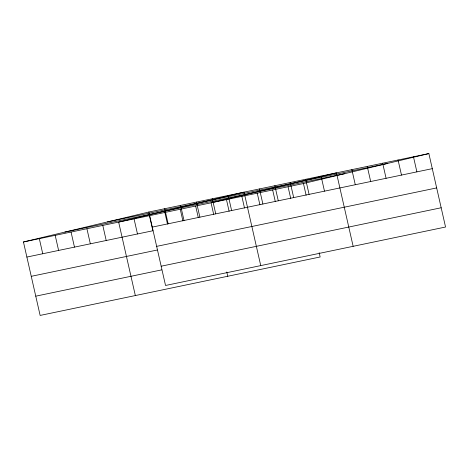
<?xml version="1.0" encoding="UTF-8"?>
<svg xmlns="http://www.w3.org/2000/svg" width="469" height="469" viewBox="0 0 469 469"><rect width="100%" height="100%" fill="white"/><g stroke="black" fill="none" stroke-linecap="round" stroke-linejoin="round"><path stroke-width="0.7" d="M319.178 252.697L320.145 256.977L40.135 315.426L23.45 241.975L148.855 212.023L428.865 153.574L445.55 227.025L165.539 285.474L148.855 212.023M23.45 241.975L303.461 183.526L428.865 153.574M107.471 221.907L387.482 163.458M64.833 232.091L344.844 173.641M152.278 227.107L432.289 168.658M26.88 257.059L152.882 230.76L149.453 215.676M156.658 246.366L436.668 187.917M31.253 276.323L157.256 250.018M161.166 266.21L441.177 207.761M35.761 296.168L161.764 269.863M413.465 156.787L416.888 171.871M398.064 160.005L401.487 175.089M382.663 163.218L386.087 178.302M367.262 166.431L370.686 181.515M351.861 169.649L355.285 184.733M353.145 246.313L336.461 172.862L211.056 202.813L213.706 214.474M321.06 176.074L324.484 191.159M305.659 179.293L309.083 194.377M303.461 183.526L306.11 195.18M290.258 182.505L293.682 197.59M288.06 186.744L290.71 198.399M274.857 185.718L278.281 200.802M272.659 189.957L275.309 201.611M259.457 188.937L262.886 204.021M257.258 193.169L259.908 204.824M260.741 265.601L244.056 192.149L118.651 222.107L135.342 295.552M241.857 196.388L244.507 208.043M228.186 195.462L231.616 210.546M226.457 199.601L229.107 211.255M212.322 198.774L215.746 213.858M226.773 271.985L227.746 276.264M196.452 202.086L199.882 217.17M195.655 206.032L198.305 217.686M180.588 205.399L184.012 220.483M180.254 209.244L182.904 220.899M164.719 208.711L168.148 223.795M164.853 212.457L167.503 224.118M134.052 218.888L137.481 233.972M102.787 225.413L106.211 240.497M86.917 228.725L90.347 243.81M71.054 232.038L74.477 247.122M55.184 235.35L58.613 250.434M39.32 238.662L42.743 253.747"/></g></svg>
